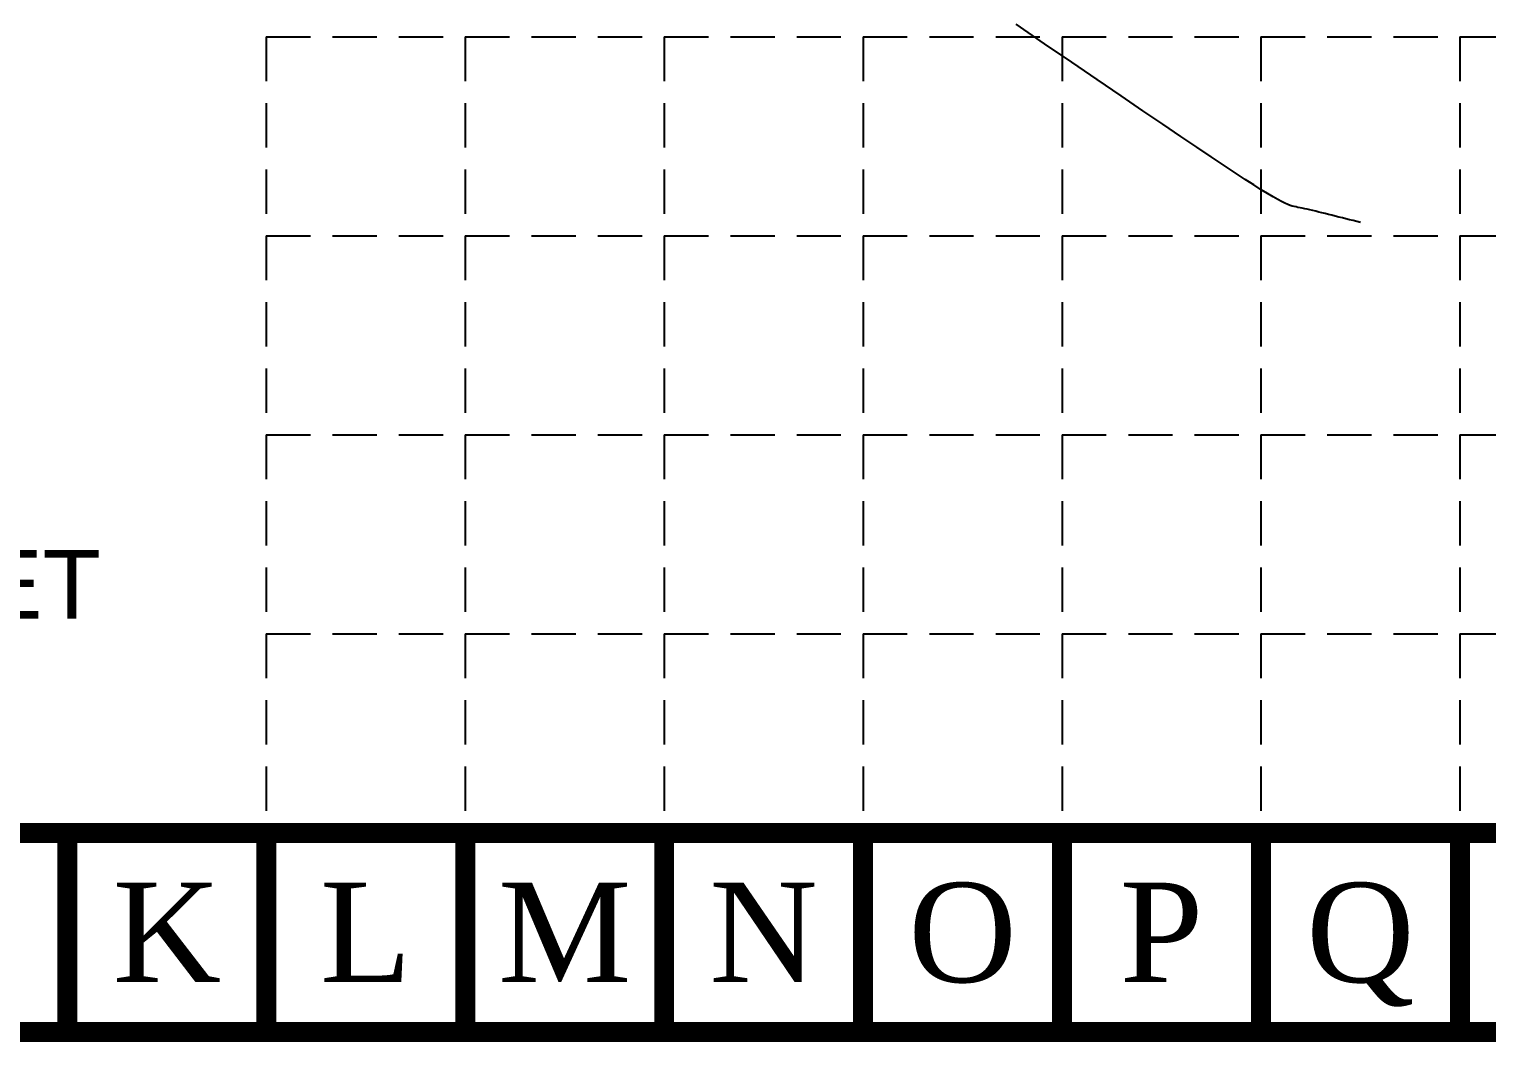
# Model space of a CAD drawing. Header units: inches. Extents: x -2116 to 192, y -2317 to -873.
# Drawn here: x -1724.8 to -1461, y -2316.6 to -2133.4 of the extents above; entities that cross this region are included whole.
import ezdxf
from ezdxf.enums import TextEntityAlignment as Align

# ---------------------------------------------------------------- set-up
doc = ezdxf.new("R2010")
doc.units = ezdxf.units.IN
doc.header["$LTSCALE"] = 40
doc.header["$MEASUREMENT"] = 0
doc.linetypes.add('DASHED', pattern=[0.75, 0.5, -0.25])
for name, color, linetype in [('BASE', 7, 'Continuous'), ('grid', 9, 'Continuous'), ('TOPO100_CON', 9, 'Continuous')]:
    doc.layers.add(name, color=color, linetype=linetype)
doc.styles.add("L200'", font='ARIAL.TTF', dxfattribs={"height": 0.001969})
doc.styles.get("Standard").update_dxf_attribs({"font": 'TIMES.TTF', "height": 25})

msp = doc.modelspace()

# ---------------------------------------------------------------- linework, layer by layer
at = {"layer": 'BASE', "const_width": 3.6}
for points in [[(-2113.87, -2314.78), (190.13, -2314.78), (190.13, -874.78), (-2113.87, -874.78)], [(-2077.87, -2278.78), (154.13, -2278.78), (154.13, -910.78), (-2077.87, -910.78)]]:
    msp.add_lwpolyline(points, close=True, dxfattribs=at)
for points in [[(-1717.87, -2314.78), (-1717.87, -2278.78)], [(-1681.87, -2314.78), (-1681.87, -2278.78)], [(-1645.87, -2314.78), (-1645.87, -2278.78)], [(-1609.87, -2314.78), (-1609.87, -2278.78)], [(-1573.87, -2314.78), (-1573.87, -2278.78)], [(-1537.87, -2314.78), (-1537.87, -2278.78)], [(-1501.87, -2314.78), (-1501.87, -2278.78)], [(-1465.87, -2314.78), (-1465.87, -2278.78)]]:
    msp.add_lwpolyline(points, dxfattribs=at)
at = {"layer": 'grid', "color": 8, "linetype": 'DASHED', "ltscale": 0.4}
for p, q in [((-1573.87, -910.78), (-1573.87, -2278.78)), ((-1537.87, -910.78), (-1537.87, -2278.78)), ((-1501.87, -910.78), (-1501.87, -2278.78)), ((-1465.87, -910.78), (-1465.87, -2278.78)), ((-1681.87, -1090.78), (-1681.87, -2278.78)), ((-1645.87, -1090.78), (-1645.87, -2278.78)), ((-1609.87, -1090.78), (-1609.87, -2278.78)), ((-1681.87, -2134.78), (154.13, -2134.78)), ((-1681.87, -2170.78), (154.13, -2170.78)), ((-1681.87, -2206.78), (154.13, -2206.78)), ((-1681.87, -2242.78), (154.13, -2242.78))]:
    msp.add_line(p, q, dxfattribs=at)
at = {"layer": 'TOPO100_CON', "color": 35, "linetype": 'Continuous'}
msp.add_lwpolyline([(-1483.84, -2168.35), (-1484.5, -2168.18), (-1485.17, -2168.01), (-1485.83, -2167.84), (-1486.49, -2167.67), (-1487.14, -2167.51), (-1487.79, -2167.35), (-1488.42, -2167.18), (-1489.05, -2167.03), (-1489.66, -2166.88), (-1490.26, -2166.73), (-1490.85, -2166.58), (-1491.41, -2166.45), (-1491.96, -2166.31), (-1492.49, -2166.19), (-1493, -2166.07), (-1493.49, -2165.96), (-1493.95, -2165.85), (-1494.39, -2165.76), (-1494.8, -2165.67), (-1495.18, -2165.6), (-1495.53, -2165.53), (-1495.87, -2165.45), (-1496.23, -2165.36), (-1496.61, -2165.24), (-1497.04, -2165.08), (-1497.55, -2164.86), (-1498.14, -2164.56), (-1498.85, -2164.18), (-1499.68, -2163.71), (-1500.67, -2163.12), (-1501.83, -2162.41), (-1503.17, -2161.55), (-1504.73, -2160.55), (-1506.52, -2159.38), (-1508.56, -2158.03), (-1510.87, -2156.49), (-1513.48, -2154.74), (-1516.39, -2152.78), (-1519.63, -2150.58), (-1523.23, -2148.13), (-1527.19, -2145.43), (-1531.5, -2142.49), (-1536.12, -2139.33), (-1541.02, -2135.99), (-1546.19, -2132.48)], dxfattribs=at)

# ---------------------------------------------------------------- texts
at = {"layer": 'BASE', "style": "L200'"}
msp.add_text('EROSION CONTROL BLANKET', height=12.3997, dxfattribs=at).set_placement((-1964.89, -2240.01))
at = {"layer": 'BASE'}
for s, p in [('K', (-1699.87, -2296.78)), ('L', (-1663.87, -2296.78)), ('M', (-1627.87, -2296.78)), ('N', (-1591.87, -2296.78)), ('O', (-1555.87, -2296.78)), ('P', (-1519.87, -2296.78)), ('Q', (-1483.87, -2296.78))]:
    msp.add_text(s, height=18, dxfattribs=at).set_placement(p, align=Align.MIDDLE_CENTER)

doc.saveas('drawing.dxf')
